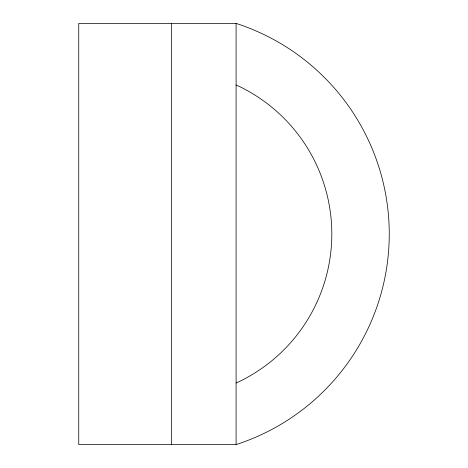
<?xml version="1.0" encoding="UTF-8"?>
<svg xmlns="http://www.w3.org/2000/svg" width="468" height="468" viewBox="0 0 468 468"><rect width="100%" height="100%" fill="white"/><g stroke="black" fill="none" stroke-linecap="round" stroke-linejoin="round"><path stroke-width="0.7" d="M236.088 382.97L239.622 381.402A163.935 163.935 0 0 0 239.622 86.598L236.088 85.03M236.088 23.4L78.747 23.4L78.747 444.6L236.088 444.6L236.088 23.4A221.37 221.37 0 0 1 236.088 444.6M171.341 23.4L171.341 444.6"/></g></svg>
